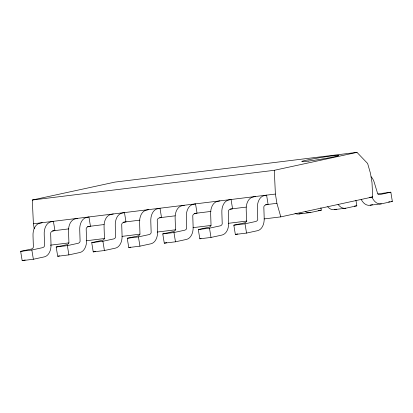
<?xml version="1.0" encoding="UTF-8"?>
<svg xmlns="http://www.w3.org/2000/svg" width="413" height="413" viewBox="0 0 413 413"><rect width="100%" height="100%" fill="white"/><g stroke="black" fill="none" stroke-linecap="round" stroke-linejoin="round"><path stroke-width="0.62" d="M34.212 228.719L33.401 223.774L32.297 200.021L114.984 182.092L356.982 152.371L367.642 163.496L370.492 173.434L372.01 182.701L372.676 196.955L280.804 216.877L264.16 218.921M32.297 200.021L274.289 170.301L356.982 152.371M42.214 222.695L39.658 223.247A13.159 8.714 83 0 0 33.025 235.999L33.381 247.02A3.758 2.488 83 0 1 32.699 248.332L31.662 248.972L20.65 251.362L22.168 260.629L33.36 259.256L44.367 256.865A13.159 8.714 83 0 0 51.005 244.114L50.649 233.092A3.758 2.488 83 0 1 51.331 231.781L52.368 231.141L54.924 230.588L53.406 221.316L50.851 221.874A13.159 8.714 83 0 0 44.212 234.625L44.573 245.647A3.758 2.488 83 0 1 43.892 246.959L42.849 247.599L31.842 249.989L20.65 251.362M77.742 218.327L75.192 218.885A13.159 8.714 83 0 0 68.553 231.636L68.909 242.658A3.758 2.488 83 0 1 68.228 243.969L67.19 244.61L56.178 247L57.696 256.267L68.888 254.893L79.9 252.503A13.159 8.714 83 0 0 86.534 239.752L86.178 228.73A3.758 2.488 83 0 1 86.859 227.418L87.897 226.778L90.452 226.221L88.934 216.954L86.379 217.506A13.159 8.714 83 0 0 79.745 230.263L80.101 241.285A3.758 2.488 83 0 1 79.42 242.591L78.382 243.236L67.371 245.621L56.178 247M113.276 213.965L110.72 214.517A13.159 8.714 83 0 0 104.081 227.274L104.443 238.296A3.758 2.488 83 0 1 103.761 239.602L102.718 240.247L91.712 242.632L93.23 251.904L104.417 250.526L115.428 248.141A13.159 8.714 83 0 0 122.067 235.389L121.706 224.367A3.758 2.488 83 0 1 122.387 223.056L123.43 222.411L125.98 221.858L124.463 212.592L121.912 213.144A13.159 8.714 83 0 0 115.273 225.896L115.63 236.923A3.758 2.488 83 0 1 114.948 238.229L113.911 238.874L102.899 241.259L91.712 242.632M148.804 209.603L146.248 210.155A13.159 8.714 83 0 0 139.615 222.906L139.971 233.928A3.758 2.488 83 0 1 139.289 235.24L138.252 235.885L127.24 238.27L128.758 247.537L139.95 246.163L150.957 243.778A13.159 8.714 83 0 0 157.596 231.022L157.239 220A3.758 2.488 83 0 1 157.921 218.694L158.959 218.049L161.514 217.496L159.996 208.229L157.441 208.782A13.159 8.714 83 0 0 150.802 221.533L151.163 232.555A3.758 2.488 83 0 1 150.482 233.866L149.439 234.507L138.432 236.897L127.24 238.27M184.332 205.24L181.782 205.793A13.159 8.714 83 0 0 175.143 218.544L175.499 229.566A3.758 2.488 83 0 1 174.818 230.877L173.78 231.517L162.768 233.908L164.286 243.174L175.479 241.801L186.49 239.411A13.159 8.714 83 0 0 193.124 226.66L192.768 215.638A3.758 2.488 83 0 1 193.449 214.326L194.487 213.686L197.042 213.134L195.525 203.862L192.969 204.42A13.159 8.714 83 0 0 186.335 217.171L186.691 228.193A3.758 2.488 83 0 1 186.01 229.504L184.972 230.144L173.961 232.534L162.768 233.908M219.866 200.873L217.31 201.43A13.159 8.714 83 0 0 210.671 214.182L211.033 225.204A3.758 2.488 83 0 1 210.351 226.515L209.308 227.155L198.302 229.545L199.82 238.812L211.007 237.439L222.018 235.049A13.159 8.714 83 0 0 228.657 222.297L228.296 211.275A3.758 2.488 83 0 1 228.978 209.964L230.02 209.324L232.571 208.766L231.053 199.5L228.503 200.052A13.159 8.714 83 0 0 221.864 212.809L222.22 223.831A3.758 2.488 83 0 1 221.538 225.137L220.501 225.782L209.489 228.167L198.302 229.545M255.394 196.511L252.839 197.063A13.159 8.714 83 0 0 246.205 209.819L246.561 220.841A3.758 2.488 83 0 1 245.88 222.148L244.842 222.793L233.83 225.178L235.348 234.45L246.54 233.071L257.547 230.686A13.159 8.714 83 0 0 264.186 217.935L263.83 206.913A3.758 2.488 83 0 1 264.511 205.602L265.549 204.956L268.104 204.404L266.586 195.137L264.031 195.69A13.159 8.714 83 0 0 257.392 208.441L257.753 219.468A3.758 2.488 83 0 1 257.072 220.774L256.029 221.42L245.023 223.805L233.83 225.178M22.168 260.629L25.224 259.968M57.696 256.267L59.534 255.869M93.23 251.904L95.677 251.372M128.758 247.537L130.591 247.139M377.766 193.965L390.832 192.184L392.35 201.456L381.338 203.841L370.151 205.215A13.159 8.714 83 0 1 361.168 199.365M390.832 192.184L379.821 194.575L378.649 194.409A3.758 2.488 83 0 1 377.601 193.475L374.452 183.057A13.159 8.714 83 0 0 371.173 176.764M164.286 243.174L166.733 242.643M294.99 213.371A13.159 8.714 83 0 0 299.089 213.944L302.146 213.278M299.089 213.944L310.282 212.571L321.288 210.181L320.886 207.708M199.82 238.812L201.043 238.549M327.674 206.779A13.159 8.714 83 0 0 334.618 209.582L336.456 209.179M334.618 209.582L345.81 208.204L356.822 205.819L355.908 200.259M235.348 234.45L237.795 233.918M370.151 205.215L372.598 204.688M33.401 223.774L275.399 194.053L274.289 170.301M52.436 230.893L68.852 228.874M87.417 226.598L104.061 224.553M123.265 222.194L139.914 220.15M159.645 217.723L175.122 215.823M194.327 213.464L210.976 211.42M230.087 209.076L246.184 207.099M265.616 204.709L276.916 203.32L280.804 216.877M369.475 197.347L372.676 196.955M318.18 210.563L321.288 210.181M354.333 206.123L356.822 205.819M388.618 201.911L389.862 201.761M391.106 201.606L392.35 201.456M50.334 245.183L68.899 242.901M86.183 240.779L104.747 238.497M122.036 236.375L139.961 234.171M157.245 232.049L175.809 229.767M193.098 227.646L211.022 225.446M228.306 223.325L246.871 221.043M275.399 194.053L276.916 203.32M245.023 223.805L246.54 233.071M209.489 228.167L211.007 237.439M173.961 232.534L175.479 241.801M138.432 236.897L139.95 246.163M102.899 241.259L104.417 250.526M67.371 245.621L68.888 254.893M31.842 249.989L33.36 259.256M381.338 203.841A13.159 8.714 83 0 1 372.149 197.559M345.81 208.204A13.159 8.714 83 0 1 338.035 204.363M310.282 212.571A13.159 8.714 83 0 1 305.186 211.415M308.139 161.122A18.802 0.852 -9.3 0 0 338.541 155.665A18.802 0.852 -9.3 0 0 314.314 158.644A18.802 0.852 -9.3 0 0 308.139 161.122"/></g></svg>
